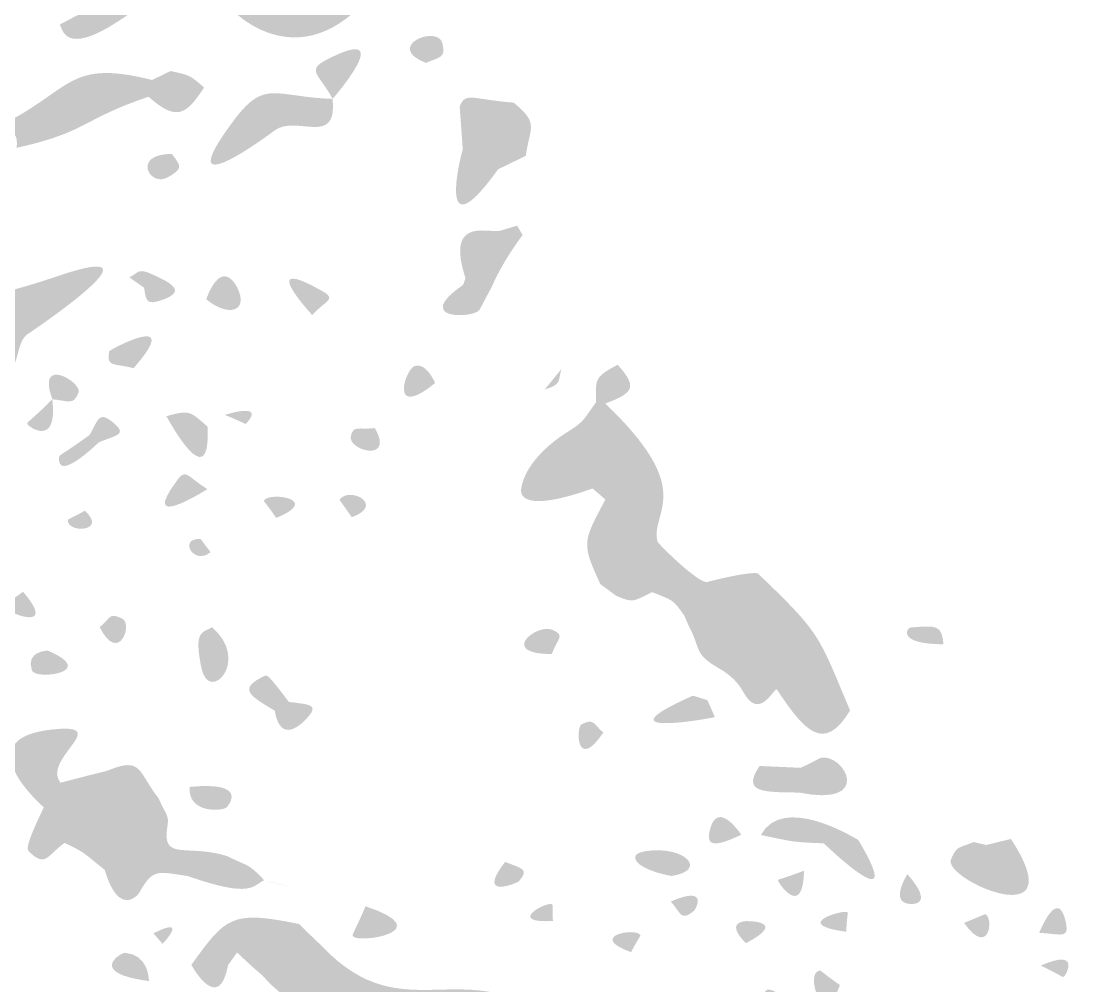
# Model space of a CAD drawing. Header units: millimetres. Extents: x 1807 to 1938, y 68 to 154.
# Drawn here: x 1818.76 to 1829.58, y 114.44 to 124.27 of the extents above; entities that cross this region are included whole.
import ezdxf

# ---------------------------------------------------------------- set-up
doc = ezdxf.new("R2010")
doc.units = ezdxf.units.MM

msp = doc.modelspace()

# ---------------------------------------------------------------- hatches: boundary and pattern name
at = {"true_color": 0x080808, "transparency": 33554687}
h = msp.add_hatch(color=18, dxfattribs=at)
edge = h.paths.add_edge_path(flags=0)
edge.add_spline(control_points=[(1819.151, 124.24), (1819.189, 124.265), (1821.866, 125.666), (1819.751, 124.276), (1819.19, 123.907), (1819.178, 124.208), (1819.151, 124.24)], knot_values=[0, 0, 0, 0, 1, 1, 1, 2, 2, 2, 2], degree=3, periodic=1)
h = msp.add_hatch(color=18, dxfattribs=at)
edge = h.paths.add_edge_path(flags=0)
edge.add_spline(control_points=[(1821.976, 125.222), (1821.976, 125.222), (1822.223, 125.176), (1822.223, 125.176), (1822.223, 125.176), (1822.418, 124.972), (1822.418, 124.972), (1822.418, 124.972), (1822.334, 124.929), (1822.334, 124.929), (1822.087, 124.815), (1821.871, 124.843), (1822.07, 124.676), (1822.187, 124.578), (1822.157, 124.576), (1822.253, 124.464), (1821.596, 123.77), (1821.01, 124.297), (1820.939, 124.362), (1821.365, 124.9), (1821.239, 125.039), (1821.976, 125.222)], knot_values=[0, 0, 0, 0, 1, 1, 1, 2, 2, 2, 3, 3, 3, 4, 4, 4, 5, 5, 5, 6, 6, 6, 7, 7, 7, 7], degree=3, periodic=1)
h = msp.add_hatch(color=18, dxfattribs=at)
edge = h.paths.add_edge_path(flags=0)
edge.add_spline(control_points=[(1821.934, 123.482), (1821.803, 123.732), (1821.655, 123.77), (1821.875, 123.883), (1822.606, 124.26), (1821.957, 123.509), (1821.934, 123.482)], knot_values=[0, 0, 0, 0, 1, 1, 1, 2, 2, 2, 2], degree=3, periodic=1)
h = msp.add_hatch(color=18, dxfattribs=at)
edge = h.paths.add_edge_path(flags=0)
edge.add_spline(control_points=[(1822.885, 123.849), (1822.454, 124.018), (1823.009, 124.245), (1823.054, 124.048), (1823.087, 123.901), (1823.037, 123.913), (1822.885, 123.849)], knot_values=[0, 0, 0, 0, 1, 1, 1, 2, 2, 2, 2], degree=3, periodic=1)
h = msp.add_hatch(color=18, dxfattribs=at)
edge = h.paths.add_edge_path(flags=0)
edge.add_spline(control_points=[(1820.092, 123.675), (1820.092, 123.675), (1820.056, 123.504), (1820.056, 123.504), (1819.365, 123.271), (1819.445, 123.147), (1818.712, 122.983), (1818.723, 123.151), (1818.684, 123.139), (1818.491, 123.184), (1819.288, 123.564), (1819.213, 123.896), (1820.092, 123.675)], knot_values=[0, 0, 0, 0, 1, 1, 1, 2, 2, 2, 3, 3, 3, 4, 4, 4, 4], degree=3, periodic=1)
h = msp.add_hatch(color=18, dxfattribs=at)
edge = h.paths.add_edge_path(flags=0)
edge.add_spline(control_points=[(1820.092, 123.675), (1820.092, 123.675), (1820.28, 123.766), (1820.28, 123.766), (1820.481, 123.723), (1820.473, 123.727), (1820.623, 123.599), (1820.441, 123.317), (1820.34, 123.251), (1820.056, 123.504), (1820.056, 123.504), (1820.092, 123.675), (1820.092, 123.675)], knot_values=[0, 0, 0, 0, 1, 1, 1, 2, 2, 2, 3, 3, 3, 4, 4, 4, 4], degree=3, periodic=1)
h = msp.add_hatch(color=18, dxfattribs=at)
edge = h.paths.add_edge_path(flags=0)
edge.add_spline(control_points=[(1821.934, 123.482), (1821.986, 122.983), (1821.564, 123.325), (1821.344, 123.161), (1821.319, 123.142), (1820.206, 122.31), (1820.942, 123.284), (1821.245, 123.685), (1821.363, 123.5), (1821.934, 123.482)], knot_values=[0, 0, 0, 0, 1, 1, 1, 2, 2, 2, 3, 3, 3, 3], degree=3, periodic=1)
h = msp.add_hatch(color=18, dxfattribs=at)
edge = h.paths.add_edge_path(flags=0)
edge.add_spline(control_points=[(1823.781, 123.444), (1824.041, 123.229), (1823.948, 123.202), (1823.904, 122.901), (1823.904, 122.901), (1823.622, 122.764), (1823.622, 122.764), (1823.32, 122.939), (1823.329, 122.94), (1823.262, 122.965), (1823.262, 122.965), (1823.23, 123.404), (1823.23, 123.404), (1823.291, 123.557), (1823.346, 123.478), (1823.781, 123.444)], knot_values=[0, 0, 0, 0, 1, 1, 1, 2, 2, 2, 3, 3, 3, 4, 4, 4, 5, 5, 5, 5], degree=3, periodic=1)
h = msp.add_hatch(color=18, dxfattribs=at)
edge = h.paths.add_edge_path(flags=0)
edge.add_spline(control_points=[(1820.294, 122.921), (1820.398, 122.786), (1820.4, 122.769), (1820.256, 122.684), (1820.068, 122.573), (1819.879, 122.922), (1820.294, 122.921)], knot_values=[0, 0, 0, 0, 1, 1, 1, 2, 2, 2, 2], degree=3, periodic=1)
h = msp.add_hatch(color=18, dxfattribs=at)
edge = h.paths.add_edge_path(flags=0)
edge.add_spline(control_points=[(1823.262, 122.965), (1823.329, 122.94), (1823.32, 122.939), (1823.622, 122.764), (1822.976, 121.864), (1823.247, 122.939), (1823.262, 122.965)], knot_values=[0, 0, 0, 0, 1, 1, 1, 2, 2, 2, 2], degree=3, periodic=1)
h = msp.add_hatch(color=18, dxfattribs=at)
edge = h.paths.add_edge_path(flags=0)
edge.add_spline(control_points=[(1823.816, 122.189), (1823.816, 122.189), (1823.872, 122.093), (1823.872, 122.093), (1823.841, 122.052), (1823.668, 121.823), (1823.552, 121.554), (1823.552, 121.554), (1823.496, 121.734), (1823.496, 121.734), (1823.361, 121.792), (1823.385, 121.737), (1823.289, 121.653), (1823.09, 122.265), (1823.49, 122.12), (1823.635, 122.135), (1823.635, 122.135), (1823.816, 122.189), (1823.816, 122.189)], knot_values=[0, 0, 0, 0, 1, 1, 1, 2, 2, 2, 3, 3, 3, 4, 4, 4, 5, 5, 5, 6, 6, 6, 6], degree=3, periodic=1)
h = msp.add_hatch(color=18, dxfattribs=at)
edge = h.paths.add_edge_path(flags=0)
edge.add_spline(control_points=[(1817.597, 121.386), (1817.723, 121.378), (1818.18, 121.35), (1819.138, 121.677), (1820.302, 122.074), (1818.866, 121.112), (1818.818, 121.079), (1818.66, 120.973), (1818.806, 120.527), (1818.241, 120.473), (1818.235, 120.628), (1818.229, 120.611), (1818.279, 120.77), (1818.456, 121.018), (1818.284, 121.019), (1818.107, 121.022), (1818.107, 121.022), (1817.974, 120.994), (1817.974, 120.994), (1817.466, 121.033), (1817.35, 121.065), (1817.299, 121.079), (1817.346, 121.302), (1817.403, 121.254), (1817.597, 121.386)], knot_values=[0, 0, 0, 0, 1, 1, 1, 2, 2, 2, 3, 3, 3, 4, 4, 4, 5, 5, 5, 6, 6, 6, 7, 7, 7, 8, 8, 8, 8], degree=3, periodic=1)
h = msp.add_hatch(color=18, dxfattribs=at)
edge = h.paths.add_edge_path(flags=0)
edge.add_spline(control_points=[(1820.644, 121.439), (1820.806, 121.867), (1820.95, 121.579), (1820.961, 121.558), (1821.082, 121.315), (1820.873, 121.25), (1820.644, 121.439)], knot_values=[0, 0, 0, 0, 1, 1, 1, 2, 2, 2, 2], degree=3, periodic=1)
h = msp.add_hatch(color=18, dxfattribs=at)
edge = h.paths.add_edge_path(flags=0)
edge.add_spline(control_points=[(1821.725, 121.278), (1821.71, 121.295), (1821.143, 121.911), (1821.832, 121.52), (1821.977, 121.437), (1821.862, 121.425), (1821.725, 121.278)], knot_values=[0, 0, 0, 0, 1, 1, 1, 2, 2, 2, 2], degree=3, periodic=1)
h = msp.add_hatch(color=18, dxfattribs=at)
edge = h.paths.add_edge_path(flags=0)
edge.add_spline(control_points=[(1820.052, 121.711), (1820.052, 121.711), (1820.011, 121.556), (1820.011, 121.556), (1820.011, 121.556), (1819.86, 121.662), (1819.86, 121.662), (1819.962, 121.715), (1819.944, 121.745), (1820.052, 121.711)], knot_values=[0, 0, 0, 0, 1, 1, 1, 2, 2, 2, 3, 3, 3, 3], degree=3, periodic=1)
h = msp.add_hatch(color=18, dxfattribs=at)
edge = h.paths.add_edge_path(flags=0)
edge.add_spline(control_points=[(1820.052, 121.711), (1820.3, 121.603), (1820.45, 121.52), (1820.191, 121.43), (1820.036, 121.377), (1820.031, 121.419), (1820.011, 121.556), (1820.011, 121.556), (1820.052, 121.711), (1820.052, 121.711)], knot_values=[0, 0, 0, 0, 1, 1, 1, 2, 2, 2, 3, 3, 3, 3], degree=3, periodic=1)
h = msp.add_hatch(color=18, dxfattribs=at)
edge = h.paths.add_edge_path(flags=0)
edge.add_spline(control_points=[(1823.496, 121.734), (1823.496, 121.734), (1823.552, 121.554), (1823.552, 121.554), (1823.429, 121.327), (1823.442, 121.344), (1823.429, 121.327), (1823.36, 121.241), (1822.743, 121.227), (1823.267, 121.587), (1823.267, 121.587), (1823.496, 121.734), (1823.496, 121.734)], knot_values=[0, 0, 0, 0, 1, 1, 1, 2, 2, 2, 3, 3, 3, 4, 4, 4, 4], degree=3, periodic=1)
h = msp.add_hatch(color=18, dxfattribs=at)
edge = h.paths.add_edge_path(flags=0)
edge.add_spline(control_points=[(1823.496, 121.734), (1823.496, 121.734), (1823.267, 121.587), (1823.267, 121.587), (1823.267, 121.587), (1823.289, 121.653), (1823.289, 121.653), (1823.385, 121.737), (1823.361, 121.792), (1823.496, 121.734)], knot_values=[0, 0, 0, 0, 1, 1, 1, 2, 2, 2, 3, 3, 3, 3], degree=3, periodic=1)
h = msp.add_hatch(color=18, dxfattribs=at)
edge = h.paths.add_edge_path(flags=0)
edge.add_spline(control_points=[(1819.904, 120.735), (1819.709, 120.79), (1819.62, 120.738), (1819.655, 120.908), (1819.659, 120.923), (1820.432, 121.337), (1819.904, 120.735)], knot_values=[0, 0, 0, 0, 1, 1, 1, 2, 2, 2, 2], degree=3, periodic=1)
h = msp.add_hatch(color=18, dxfattribs=at)
edge = h.paths.add_edge_path(flags=0)
edge.add_spline(control_points=[(1819.075, 120.418), (1818.906, 120.872), (1819.378, 120.593), (1819.342, 120.49), (1819.293, 120.353), (1819.246, 120.403), (1819.075, 120.418)], knot_values=[0, 0, 0, 0, 1, 1, 1, 2, 2, 2, 2], degree=3, periodic=1)
h = msp.add_hatch(color=18, dxfattribs=at)
edge = h.paths.add_edge_path(flags=0)
edge.add_spline(control_points=[(1822.979, 120.583), (1822.506, 120.198), (1822.673, 120.731), (1822.774, 120.759), (1822.89, 120.791), (1822.971, 120.602), (1822.979, 120.583)], knot_values=[0, 0, 0, 0, 1, 1, 1, 2, 2, 2, 2], degree=3, periodic=1)
h = msp.add_hatch(color=18, dxfattribs=at)
edge = h.paths.add_edge_path(flags=0)
edge.add_spline(control_points=[(1824.842, 120.771), (1825.036, 120.549), (1825.019, 120.487), (1824.715, 120.375), (1824.715, 120.375), (1824.622, 120.389), (1824.622, 120.389), (1824.62, 120.624), (1824.595, 120.639), (1824.842, 120.771)], knot_values=[0, 0, 0, 0, 1, 1, 1, 2, 2, 2, 3, 3, 3, 3], degree=3, periodic=1)
h = msp.add_hatch(color=18, dxfattribs=at)
edge = h.paths.add_edge_path(flags=0)
edge.add_spline(control_points=[(1824.267, 120.726), (1824.23, 120.591), (1824.271, 120.574), (1824.097, 120.517), (1824.097, 120.517), (1824.267, 120.726), (1824.267, 120.726)], knot_values=[0, 0, 0, 0, 1, 1, 1, 2, 2, 2, 2], degree=3, periodic=1)
h = msp.add_hatch(color=18, dxfattribs=at)
edge = h.paths.add_edge_path(flags=0)
edge.add_spline(control_points=[(1819.075, 120.418), (1819.134, 119.92), (1818.829, 120.139), (1818.821, 120.165), (1818.814, 120.19), (1818.84, 120.183), (1819.075, 120.418)], knot_values=[0, 0, 0, 0, 1, 1, 1, 2, 2, 2, 2], degree=3, periodic=1)
h = msp.add_hatch(color=18, dxfattribs=at)
edge = h.paths.add_edge_path(flags=0)
edge.add_spline(control_points=[(1819.456, 120.055), (1819.544, 120.211), (1819.549, 120.305), (1819.7, 120.177), (1819.841, 120.057), (1819.732, 120.055), (1819.549, 119.979), (1819.549, 119.979), (1819.456, 120.055), (1819.456, 120.055)], knot_values=[0, 0, 0, 0, 1, 1, 1, 2, 2, 2, 3, 3, 3, 3], degree=3, periodic=1)
h = msp.add_hatch(color=18, dxfattribs=at)
edge = h.paths.add_edge_path(flags=0)
edge.add_spline(control_points=[(1820.239, 120.246), (1820.483, 120.314), (1820.482, 120.291), (1820.659, 120.139), (1820.693, 119.396), (1820.254, 120.219), (1820.239, 120.246)], knot_values=[0, 0, 0, 0, 1, 1, 1, 2, 2, 2, 2], degree=3, periodic=1)
h = msp.add_hatch(color=18, dxfattribs=at)
edge = h.paths.add_edge_path(flags=0)
edge.add_spline(control_points=[(1820.834, 120.259), (1820.852, 120.265), (1821.256, 120.391), (1821.052, 120.171), (1821.04, 120.159), (1821.052, 120.171), (1820.834, 120.259)], knot_values=[0, 0, 0, 0, 1, 1, 1, 2, 2, 2, 2], degree=3, periodic=1)
h = msp.add_hatch(color=18, dxfattribs=at)
edge = h.paths.add_edge_path(flags=0)
edge.add_spline(control_points=[(1824.622, 120.389), (1824.622, 120.389), (1824.715, 120.375), (1824.715, 120.375), (1825.663, 119.471), (1825.169, 119.276), (1825.248, 118.966), (1825.253, 118.947), (1825.667, 118.532), (1825.757, 118.555), (1825.797, 118.566), (1826.149, 118.657), (1826.269, 118.644), (1826.92, 118.022), (1826.886, 118.019), (1827.212, 117.244), (1826.948, 116.807), (1826.749, 117.029), (1826.464, 117.461), (1826.364, 118.04), (1826.276, 118.093), (1825.566, 118.108), (1825.566, 118.108), (1825.52, 118.214), (1825.52, 118.214), (1825.405, 118.376), (1825.41, 118.366), (1825.192, 118.451), (1825, 118.773), (1824.872, 118.581), (1824.826, 118.414), (1824.826, 118.414), (1824.665, 118.533), (1824.665, 118.533), (1824.467, 118.959), (1824.49, 118.965), (1824.716, 119.396), (1824.716, 119.396), (1824.586, 119.508), (1824.586, 119.508), (1824.573, 119.555), (1824.482, 119.875), (1824.294, 120.062), (1824.51, 120.197), (1824.484, 120.2), (1824.622, 120.389)], knot_values=[0, 0, 0, 0, 1, 1, 1, 2, 2, 2, 3, 3, 3, 4, 4, 4, 5, 5, 5, 6, 6, 6, 7, 7, 7, 8, 8, 8, 9, 9, 9, 10, 10, 10, 11, 11, 11, 12, 12, 12, 13, 13, 13, 14, 14, 14, 15, 15, 15, 15], degree=3, periodic=1)
h = msp.add_hatch(color=18, dxfattribs=at)
edge = h.paths.add_edge_path(flags=0)
edge.add_spline(control_points=[(1822.366, 120.124), (1822.57, 119.765), (1822.083, 119.897), (1822.12, 120.044), (1822.148, 120.156), (1822.193, 120.106), (1822.366, 120.124)], knot_values=[0, 0, 0, 0, 1, 1, 1, 2, 2, 2, 2], degree=3, periodic=1)
h = msp.add_hatch(color=18, dxfattribs=at)
edge = h.paths.add_edge_path(flags=0)
edge.add_spline(control_points=[(1819.456, 120.055), (1819.456, 120.055), (1819.549, 119.979), (1819.549, 119.979), (1819.525, 119.957), (1819.121, 119.565), (1819.144, 119.827), (1819.146, 119.855), (1819.167, 119.844), (1819.456, 120.055)], knot_values=[0, 0, 0, 0, 1, 1, 1, 2, 2, 2, 3, 3, 3, 3], degree=3, periodic=1)
h = msp.add_hatch(color=18, dxfattribs=at)
edge = h.paths.add_edge_path(flags=0)
edge.add_spline(control_points=[(1824.294, 120.062), (1824.482, 119.875), (1824.573, 119.555), (1824.586, 119.508), (1823.857, 119.249), (1823.85, 119.454), (1823.857, 119.502), (1823.897, 119.798), (1824.244, 120.029), (1824.294, 120.062)], knot_values=[0, 0, 0, 0, 1, 1, 1, 2, 2, 2, 3, 3, 3, 3], degree=3, periodic=1)
h = msp.add_hatch(color=18, dxfattribs=at)
edge = h.paths.add_edge_path(flags=0)
edge.add_spline(control_points=[(1820.657, 119.502), (1820.636, 119.489), (1819.946, 119.053), (1820.349, 119.593), (1820.44, 119.716), (1820.451, 119.629), (1820.657, 119.502)], knot_values=[0, 0, 0, 0, 1, 1, 1, 2, 2, 2, 2], degree=3, periodic=1)
h = msp.add_hatch(color=18, dxfattribs=at)
edge = h.paths.add_edge_path(flags=0)
edge.add_spline(control_points=[(1821.358, 119.208), (1821.236, 119.389), (1821.226, 119.375), (1821.236, 119.389), (1821.298, 119.476), (1821.827, 119.398), (1821.358, 119.208)], knot_values=[0, 0, 0, 0, 1, 1, 1, 2, 2, 2, 2], degree=3, periodic=1)
h = msp.add_hatch(color=18, dxfattribs=at)
edge = h.paths.add_edge_path(flags=0)
edge.add_spline(control_points=[(1822.13, 119.215), (1822.13, 119.215), (1822.004, 119.393), (1822.004, 119.393), (1822.102, 119.535), (1822.477, 119.344), (1822.13, 119.215)], knot_values=[0, 0, 0, 0, 1, 1, 1, 2, 2, 2, 2], degree=3, periodic=1)
h = msp.add_hatch(color=18, dxfattribs=at)
edge = h.paths.add_edge_path(flags=0)
edge.add_spline(control_points=[(1819.407, 119.282), (1819.642, 119.065), (1819.23, 119.049), (1819.233, 119.184), (1819.233, 119.198), (1819.233, 119.184), (1819.407, 119.282)], knot_values=[0, 0, 0, 0, 1, 1, 1, 2, 2, 2, 2], degree=3, periodic=1)
h = msp.add_hatch(color=18, dxfattribs=at)
edge = h.paths.add_edge_path(flags=0)
edge.add_spline(control_points=[(1820.69, 118.859), (1820.513, 118.715), (1820.359, 119.007), (1820.583, 118.992), (1820.598, 118.991), (1820.583, 118.992), (1820.69, 118.859)], knot_values=[0, 0, 0, 0, 1, 1, 1, 2, 2, 2, 2], degree=3, periodic=1)
h = msp.add_hatch(color=18, dxfattribs=at)
edge = h.paths.add_edge_path(flags=0)
edge.add_spline(control_points=[(1824.826, 118.414), (1824.872, 118.581), (1825, 118.773), (1825.192, 118.451), (1825.006, 118.363), (1825.012, 118.333), (1824.826, 118.414)], knot_values=[0, 0, 0, 0, 1, 1, 1, 2, 2, 2, 2], degree=3, periodic=1)
h = msp.add_hatch(color=18, dxfattribs=at)
edge = h.paths.add_edge_path(flags=0)
edge.add_spline(control_points=[(1818.777, 118.455), (1819.153, 118.015), (1818.578, 118.254), (1818.573, 118.308), (1818.572, 118.326), (1818.573, 118.308), (1818.777, 118.455)], knot_values=[0, 0, 0, 0, 1, 1, 1, 2, 2, 2, 2], degree=3, periodic=1)
h = msp.add_hatch(color=18, dxfattribs=at)
edge = h.paths.add_edge_path(flags=0)
edge.add_spline(control_points=[(1819.558, 118.095), (1819.675, 118.184), (1819.644, 118.248), (1819.786, 118.182), (1819.903, 118.129), (1819.751, 117.706), (1819.558, 118.095)], knot_values=[0, 0, 0, 0, 1, 1, 1, 2, 2, 2, 2], degree=3, periodic=1)
h = msp.add_hatch(color=18, dxfattribs=at)
edge = h.paths.add_edge_path(flags=0)
edge.add_spline(control_points=[(1824.169, 117.819), (1823.616, 117.82), (1824.021, 118.136), (1824.176, 118.067), (1824.312, 118.006), (1824.228, 117.983), (1824.169, 117.819)], knot_values=[0, 0, 0, 0, 1, 1, 1, 2, 2, 2, 2], degree=3, periodic=1)
h = msp.add_hatch(color=18, dxfattribs=at)
edge = h.paths.add_edge_path(flags=0)
edge.add_spline(control_points=[(1820.704, 118.092), (1821.102, 117.755), (1820.675, 117.306), (1820.597, 117.672), (1820.518, 118.048), (1820.595, 118.036), (1820.704, 118.092)], knot_values=[0, 0, 0, 0, 1, 1, 1, 2, 2, 2, 2], degree=3, periodic=1)
h = msp.add_hatch(color=18, dxfattribs=at)
edge = h.paths.add_edge_path(flags=0)
edge.add_spline(control_points=[(1825.566, 118.108), (1826.276, 118.093), (1826.364, 118.04), (1826.464, 117.461), (1826.417, 117.444), (1826.278, 117.141), (1826.12, 117.438), (1826.047, 117.576), (1825.905, 117.656), (1825.881, 117.67), (1825.609, 117.825), (1825.696, 117.868), (1825.566, 118.108)], knot_values=[0, 0, 0, 0, 1, 1, 1, 2, 2, 2, 3, 3, 3, 4, 4, 4, 4], degree=3, periodic=1)
h = msp.add_hatch(color=18, dxfattribs=at)
edge = h.paths.add_edge_path(flags=0)
edge.add_spline(control_points=[(1828.165, 117.919), (1827.681, 117.922), (1827.796, 118.087), (1827.827, 118.09), (1828.094, 118.112), (1828.149, 118.118), (1828.165, 117.919)], knot_values=[0, 0, 0, 0, 1, 1, 1, 2, 2, 2, 2], degree=3, periodic=1)
h = msp.add_hatch(color=18, dxfattribs=at)
edge = h.paths.add_edge_path(flags=0)
edge.add_spline(control_points=[(1819.026, 117.856), (1819.558, 117.634), (1818.901, 117.549), (1818.867, 117.652), (1818.801, 117.848), (1819.015, 117.852), (1819.026, 117.856)], knot_values=[0, 0, 0, 0, 1, 1, 1, 2, 2, 2, 2], degree=3, periodic=1)
h = msp.add_hatch(color=18, dxfattribs=at)
edge = h.paths.add_edge_path(flags=0)
edge.add_spline(control_points=[(1821.488, 117.331), (1821.488, 117.331), (1821.344, 117.242), (1821.344, 117.242), (1821.084, 117.397), (1820.964, 117.466), (1821.239, 117.596), (1821.267, 117.609), (1821.274, 117.613), (1821.488, 117.331)], knot_values=[0, 0, 0, 0, 1, 1, 1, 2, 2, 2, 3, 3, 3, 3], degree=3, periodic=1)
h = msp.add_hatch(color=18, dxfattribs=at)
edge = h.paths.add_edge_path(flags=0)
edge.add_spline(control_points=[(1825.609, 117.395), (1825.609, 117.395), (1825.756, 117.35), (1825.756, 117.35), (1825.756, 117.35), (1825.833, 117.177), (1825.833, 117.177), (1825.809, 117.166), (1824.602, 116.949), (1825.609, 117.395)], knot_values=[0, 0, 0, 0, 1, 1, 1, 2, 2, 2, 3, 3, 3, 3], degree=3, periodic=1)
h = msp.add_hatch(color=18, dxfattribs=at)
edge = h.paths.add_edge_path(flags=0)
edge.add_spline(control_points=[(1818.333, 117.05), (1818.812, 117.327), (1818.533, 116.726), (1818.52, 116.697), (1818.52, 116.697), (1818.127, 116.958), (1818.127, 116.958), (1818.127, 116.958), (1818.333, 117.05), (1818.333, 117.05)], knot_values=[0, 0, 0, 0, 1, 1, 1, 2, 2, 2, 3, 3, 3, 3], degree=3, periodic=1)
h = msp.add_hatch(color=18, dxfattribs=at)
edge = h.paths.add_edge_path(flags=0)
edge.add_spline(control_points=[(1821.488, 117.331), (1821.685, 117.306), (1821.802, 117.309), (1821.681, 117.175), (1821.51, 116.985), (1821.382, 117.005), (1821.344, 117.242), (1821.344, 117.242), (1821.488, 117.331), (1821.488, 117.331)], knot_values=[0, 0, 0, 0, 1, 1, 1, 2, 2, 2, 3, 3, 3, 3], degree=3, periodic=1)
h = msp.add_hatch(color=18, dxfattribs=at)
edge = h.paths.add_edge_path(flags=0)
edge.add_spline(control_points=[(1824.695, 117.019), (1824.421, 116.608), (1824.411, 117.075), (1824.476, 117.105), (1824.604, 117.164), (1824.59, 117.111), (1824.695, 117.019)], knot_values=[0, 0, 0, 0, 1, 1, 1, 2, 2, 2, 2], degree=3, periodic=1)
h = msp.add_hatch(color=18, dxfattribs=at)
edge = h.paths.add_edge_path(flags=0)
edge.add_spline(control_points=[(1819.157, 116.507), (1819.157, 116.507), (1818.991, 116.373), (1818.991, 116.373), (1818.991, 116.373), (1818.988, 116.256), (1818.988, 116.256), (1818.934, 116.304), (1818.161, 116.999), (1819.157, 117.057), (1819.638, 117.085), (1818.973, 116.741), (1819.157, 116.507)], knot_values=[0, 0, 0, 0, 1, 1, 1, 2, 2, 2, 3, 3, 3, 4, 4, 4, 4], degree=3, periodic=1)
h = msp.add_hatch(color=18, dxfattribs=at)
edge = h.paths.add_edge_path(flags=0)
edge.add_spline(control_points=[(1819.157, 116.507), (1819.617, 116.627), (1819.617, 116.622), (1819.654, 116.637), (1819.995, 116.776), (1819.952, 116.607), (1820.159, 116.348), (1820.241, 116.159), (1820.269, 116.183), (1820.247, 116.05), (1820.192, 115.703), (1820.457, 115.887), (1820.86, 115.758), (1820.86, 115.758), (1820.46, 115.554), (1820.46, 115.554), (1820.138, 115.605), (1820.096, 115.627), (1819.962, 115.385), (1819.947, 115.358), (1819.752, 115.134), (1819.608, 115.62), (1819.63, 115.663), (1819.824, 116.029), (1819.579, 116.2), (1819.546, 116.222), (1819.466, 116.278), (1819.199, 115.894), (1819.019, 115.76), (1819.007, 115.645), (1818.844, 115.798), (1818.814, 115.827), (1818.792, 115.847), (1818.988, 116.256), (1818.988, 116.256), (1818.991, 116.373), (1818.991, 116.373), (1818.991, 116.373), (1819.157, 116.507), (1819.157, 116.507)], knot_values=[0, 0, 0, 0, 1, 1, 1, 2, 2, 2, 3, 3, 3, 4, 4, 4, 5, 5, 5, 6, 6, 6, 7, 7, 7, 8, 8, 8, 9, 9, 9, 10, 10, 10, 11, 11, 11, 12, 12, 12, 13, 13, 13, 13], degree=3, periodic=1)
h = msp.add_hatch(color=18, dxfattribs=at)
edge = h.paths.add_edge_path(flags=0)
edge.add_spline(control_points=[(1826.709, 116.659), (1826.921, 116.762), (1826.902, 116.759), (1826.921, 116.762), (1827.16, 116.8), (1827.452, 116.252), (1826.689, 116.407), (1826.689, 116.407), (1826.709, 116.659), (1826.709, 116.659)], knot_values=[0, 0, 0, 0, 1, 1, 1, 2, 2, 2, 3, 3, 3, 3], degree=3, periodic=1)
h = msp.add_hatch(color=18, dxfattribs=at)
edge = h.paths.add_edge_path(flags=0)
edge.add_spline(control_points=[(1826.289, 116.678), (1826.289, 116.678), (1826.709, 116.659), (1826.709, 116.659), (1826.709, 116.659), (1826.689, 116.407), (1826.689, 116.407), (1826.309, 116.411), (1826.109, 116.409), (1826.289, 116.678)], knot_values=[0, 0, 0, 0, 1, 1, 1, 2, 2, 2, 3, 3, 3, 3], degree=3, periodic=1)
h = msp.add_hatch(color=18, dxfattribs=at)
edge = h.paths.add_edge_path(flags=0)
edge.add_spline(control_points=[(1820.474, 116.464), (1821.076, 116.525), (1820.877, 116.279), (1820.852, 116.256), (1820.812, 116.218), (1820.458, 116.187), (1820.474, 116.464)], knot_values=[0, 0, 0, 0, 1, 1, 1, 2, 2, 2, 2], degree=3, periodic=1)
h = msp.add_hatch(color=18, dxfattribs=at)
edge = h.paths.add_edge_path(flags=0)
edge.add_spline(control_points=[(1826.102, 115.977), (1825.879, 115.872), (1825.721, 115.822), (1825.787, 116.044), (1825.868, 116.324), (1826.089, 115.996), (1826.102, 115.977)], knot_values=[0, 0, 0, 0, 1, 1, 1, 2, 2, 2, 2], degree=3, periodic=1)
h = msp.add_hatch(color=18, dxfattribs=at)
edge = h.paths.add_edge_path(flags=0)
edge.add_spline(control_points=[(1826.302, 115.974), (1826.526, 116.389), (1827.232, 115.961), (1827.297, 115.922), (1827.269, 115.927), (1827.275, 115.909), (1826.944, 115.889), (1826.614, 115.901), (1826.631, 115.906), (1826.302, 115.974)], knot_values=[0, 0, 0, 0, 1, 1, 1, 2, 2, 2, 3, 3, 3, 3], degree=3, periodic=1)
h = msp.add_hatch(color=18, dxfattribs=at)
edge = h.paths.add_edge_path(flags=0)
edge.add_spline(control_points=[(1819.199, 115.894), (1819.466, 116.278), (1819.546, 116.222), (1819.579, 116.2), (1819.824, 116.029), (1819.63, 115.663), (1819.608, 115.62), (1819.399, 115.782), (1819.43, 115.785), (1819.199, 115.894)], knot_values=[0, 0, 0, 0, 1, 1, 1, 2, 2, 2, 3, 3, 3, 3], degree=3, periodic=1)
h = msp.add_hatch(color=18, dxfattribs=at)
edge = h.paths.add_edge_path(flags=0)
edge.add_spline(control_points=[(1825.394, 115.556), (1825.032, 115.619), (1824.912, 115.776), (1825.125, 115.809), (1825.519, 115.87), (1825.771, 115.618), (1825.394, 115.556)], knot_values=[0, 0, 0, 0, 1, 1, 1, 2, 2, 2, 2], degree=3, periodic=1)
h = msp.add_hatch(color=18, dxfattribs=at)
edge = h.paths.add_edge_path(flags=0)
edge.add_spline(control_points=[(1827.297, 115.922), (1827.812, 115.055), (1826.963, 115.871), (1826.944, 115.889), (1827.275, 115.909), (1827.269, 115.927), (1827.297, 115.922)], knot_values=[0, 0, 0, 0, 1, 1, 1, 2, 2, 2, 2], degree=3, periodic=1)
h = msp.add_hatch(color=18, dxfattribs=at)
edge = h.paths.add_edge_path(flags=0)
edge.add_spline(control_points=[(1828.853, 115.934), (1829.514, 114.922), (1828.155, 115.522), (1828.241, 115.724), (1828.299, 115.859), (1828.307, 115.836), (1828.473, 115.902), (1828.473, 115.902), (1828.602, 115.872), (1828.602, 115.872), (1828.602, 115.872), (1828.853, 115.934), (1828.853, 115.934)], knot_values=[0, 0, 0, 0, 1, 1, 1, 2, 2, 2, 3, 3, 3, 4, 4, 4, 4], degree=3, periodic=1)
h = msp.add_hatch(color=18, dxfattribs=at)
edge = h.paths.add_edge_path(flags=0)
edge.add_spline(control_points=[(1820.86, 115.758), (1821.068, 115.653), (1821.075, 115.687), (1821.235, 115.513), (1821.119, 115.458), (1821.114, 115.325), (1820.46, 115.554), (1820.46, 115.554), (1820.86, 115.758), (1820.86, 115.758)], knot_values=[0, 0, 0, 0, 1, 1, 1, 2, 2, 2, 3, 3, 3, 3], degree=3, periodic=1)
h = msp.add_hatch(color=18, dxfattribs=at)
edge = h.paths.add_edge_path(flags=0)
edge.add_spline(control_points=[(1823.693, 115.7), (1823.869, 115.629), (1823.941, 115.63), (1823.835, 115.502), (1823.822, 115.487), (1823.386, 115.302), (1823.693, 115.7)], knot_values=[0, 0, 0, 0, 1, 1, 1, 2, 2, 2, 2], degree=3, periodic=1)
h = msp.add_hatch(color=18, dxfattribs=at)
edge = h.paths.add_edge_path(flags=0)
edge.add_spline(control_points=[(1826.743, 115.61), (1826.732, 115.109), (1826.477, 115.489), (1826.478, 115.509), (1826.478, 115.528), (1826.478, 115.509), (1826.743, 115.61)], knot_values=[0, 0, 0, 0, 1, 1, 1, 2, 2, 2, 2], degree=3, periodic=1)
h = msp.add_hatch(color=18, dxfattribs=at)
edge = h.paths.add_edge_path(flags=0)
edge.add_spline(control_points=[(1827.797, 115.574), (1828.078, 115.255), (1827.85, 115.269), (1827.821, 115.271), (1827.617, 115.284), (1827.784, 115.553), (1827.797, 115.574)], knot_values=[0, 0, 0, 0, 1, 1, 1, 2, 2, 2, 2], degree=3, periodic=1)
h = msp.add_hatch(color=18, dxfattribs=at)
edge = h.paths.add_edge_path(flags=0)
edge.add_spline(control_points=[(1821.249, 115.509), (1821.249, 115.509), (1821.52, 115.441), (1821.52, 115.441), (1821.311, 115.489), (1821.268, 115.503), (1821.249, 115.509)], knot_values=[0, 0, 0, 0, 1, 1, 1, 2, 2, 2, 2], degree=3, periodic=1)
edge = h.paths.add_edge_path(flags=0)
edge.add_spline(control_points=[(1821.249, 115.509), (1821.249, 115.509), (1821.235, 115.513), (1821.235, 115.513), (1821.24, 115.512), (1821.244, 115.511), (1821.249, 115.509)], knot_values=[0, 0, 0, 0, 1, 1, 1, 2, 2, 2, 2], degree=3, periodic=1)
h = msp.add_hatch(color=18, dxfattribs=at)
edge = h.paths.add_edge_path(flags=0)
edge.add_spline(control_points=[(1825.384, 115.296), (1825.783, 115.468), (1825.634, 115.211), (1825.619, 115.199), (1825.484, 115.09), (1825.49, 115.174), (1825.384, 115.296)], knot_values=[0, 0, 0, 0, 1, 1, 1, 2, 2, 2, 2], degree=3, periodic=1)
h = msp.add_hatch(color=18, dxfattribs=at)
edge = h.paths.add_edge_path(flags=0)
edge.add_spline(control_points=[(1829.142, 114.976), (1829.149, 114.995), (1829.332, 115.451), (1829.412, 115.088), (1829.453, 114.904), (1829.35, 114.968), (1829.142, 114.976)], knot_values=[0, 0, 0, 0, 1, 1, 1, 2, 2, 2, 2], degree=3, periodic=1)
h = msp.add_hatch(color=18, dxfattribs=at)
edge = h.paths.add_edge_path(flags=0)
edge.add_spline(control_points=[(1822.27, 115.247), (1823.044, 114.989), (1822.18, 114.862), (1822.141, 114.942), (1822.129, 114.966), (1822.15, 114.964), (1822.27, 115.247)], knot_values=[0, 0, 0, 0, 1, 1, 1, 2, 2, 2, 2], degree=3, periodic=1)
h = msp.add_hatch(color=18, dxfattribs=at)
edge = h.paths.add_edge_path(flags=0)
edge.add_spline(control_points=[(1824.181, 115.097), (1823.693, 115.07), (1824.123, 115.303), (1824.172, 115.266), (1824.184, 115.257), (1824.172, 115.266), (1824.181, 115.097)], knot_values=[0, 0, 0, 0, 1, 1, 1, 2, 2, 2, 2], degree=3, periodic=1)
h = msp.add_hatch(color=18, dxfattribs=at)
edge = h.paths.add_edge_path(flags=0)
edge.add_spline(control_points=[(1820.106, 114.971), (1820.473, 115.156), (1820.208, 114.872), (1820.199, 114.864), (1820.199, 114.864), (1820.106, 114.971), (1820.106, 114.971)], knot_values=[0, 0, 0, 0, 1, 1, 1, 2, 2, 2, 2], degree=3, periodic=1)
h = msp.add_hatch(color=18, dxfattribs=at)
edge = h.paths.add_edge_path(flags=0)
edge.add_spline(control_points=[(1821.592, 115.066), (1821.666, 114.988), (1821.75, 114.916), (1821.825, 114.839), (1822.686, 113.94), (1823.276, 114.828), (1824.264, 114.023), (1824.306, 113.803), (1824.251, 113.802), (1823.974, 113.755), (1823.952, 113.854), (1823.824, 114.435), (1822.498, 114.039), (1821.724, 113.963), (1821.292, 114.458), (1821.226, 114.533), (1821.274, 115.03), (1820.982, 114.795), (1820.959, 114.776), (1820.867, 114.643), (1820.87, 114.655), (1820.867, 114.643), (1820.772, 114.148), (1820.505, 114.627), (1820.493, 114.65), (1820.846, 115.138), (1820.9, 115.209), (1821.592, 115.066)], knot_values=[0, 0, 0, 0, 1, 1, 1, 2, 2, 2, 3, 3, 3, 4, 4, 4, 5, 5, 5, 6, 6, 6, 7, 7, 7, 8, 8, 8, 9, 9, 9, 9], degree=3, periodic=1)
h = msp.add_hatch(color=18, dxfattribs=at)
edge = h.paths.add_edge_path(flags=0)
edge.add_spline(control_points=[(1827.173, 114.987), (1826.601, 115.062), (1827.141, 115.212), (1827.182, 115.188), (1827.198, 115.179), (1827.182, 115.188), (1827.173, 114.987)], knot_values=[0, 0, 0, 0, 1, 1, 1, 2, 2, 2, 2], degree=3, periodic=1)
h = msp.add_hatch(color=18, dxfattribs=at)
edge = h.paths.add_edge_path(flags=0)
edge.add_spline(control_points=[(1828.375, 115.077), (1828.375, 115.077), (1828.591, 115.167), (1828.591, 115.167), (1828.684, 115.121), (1828.626, 114.72), (1828.375, 115.077)], knot_values=[0, 0, 0, 0, 1, 1, 1, 2, 2, 2, 2], degree=3, periodic=1)
h = msp.add_hatch(color=18, dxfattribs=at)
edge = h.paths.add_edge_path(flags=0)
edge.add_spline(control_points=[(1820.959, 114.776), (1820.982, 114.795), (1821.274, 115.03), (1821.226, 114.533), (1821.209, 114.555), (1821.203, 114.544), (1820.959, 114.776)], knot_values=[0, 0, 0, 0, 1, 1, 1, 2, 2, 2, 2], degree=3, periodic=1)
h = msp.add_hatch(color=18, dxfattribs=at)
edge = h.paths.add_edge_path(flags=0)
edge.add_spline(control_points=[(1824.978, 114.779), (1824.522, 114.943), (1825.027, 115.032), (1825.071, 114.955), (1825.079, 114.941), (1825.071, 114.955), (1824.978, 114.779)], knot_values=[0, 0, 0, 0, 1, 1, 1, 2, 2, 2, 2], degree=3, periodic=1)
h = msp.add_hatch(color=18, dxfattribs=at)
edge = h.paths.add_edge_path(flags=0)
edge.add_spline(control_points=[(1826.151, 114.871), (1826.136, 114.885), (1825.936, 115.071), (1826.142, 115.095), (1826.164, 115.097), (1826.588, 115.101), (1826.151, 114.871)], knot_values=[0, 0, 0, 0, 1, 1, 1, 2, 2, 2, 2], degree=3, periodic=1)
h = msp.add_hatch(color=18, dxfattribs=at)
edge = h.paths.add_edge_path(flags=0)
edge.add_spline(control_points=[(1829.157, 114.642), (1829.576, 114.826), (1829.411, 114.539), (1829.393, 114.529), (1829.374, 114.519), (1829.393, 114.529), (1829.157, 114.642)], knot_values=[0, 0, 0, 0, 1, 1, 1, 2, 2, 2, 2], degree=3, periodic=1)
h = msp.add_hatch(color=18, dxfattribs=at)
edge = h.paths.add_edge_path(flags=0)
edge.add_spline(control_points=[(1820.06, 114.484), (1819.415, 114.569), (1819.787, 114.775), (1819.813, 114.773), (1820.053, 114.757), (1820.06, 114.512), (1820.06, 114.484)], knot_values=[0, 0, 0, 0, 1, 1, 1, 2, 2, 2, 2], degree=3, periodic=1)
h = msp.add_hatch(color=18, dxfattribs=at)
edge = h.paths.add_edge_path(flags=0)
edge.add_spline(control_points=[(1826.405, 114.105), (1826.396, 114.123), (1826.192, 114.573), (1826.535, 114.321), (1826.649, 114.237), (1826.601, 114.021), (1826.53, 114.015), (1826.476, 114.011), (1826.459, 114.109), (1826.405, 114.105)], knot_values=[0, 0, 0, 0, 1, 1, 1, 2, 2, 2, 3, 3, 3, 3], degree=3, periodic=1)
h = msp.add_hatch(color=18, dxfattribs=at)
edge = h.paths.add_edge_path(flags=0)
edge.add_spline(control_points=[(1827.109, 114.443), (1826.941, 113.961), (1826.745, 114.575), (1826.9, 114.59), (1826.921, 114.592), (1826.9, 114.59), (1827.109, 114.443)], knot_values=[0, 0, 0, 0, 1, 1, 1, 2, 2, 2, 2], degree=3, periodic=1)

doc.saveas('drawing.dxf')
